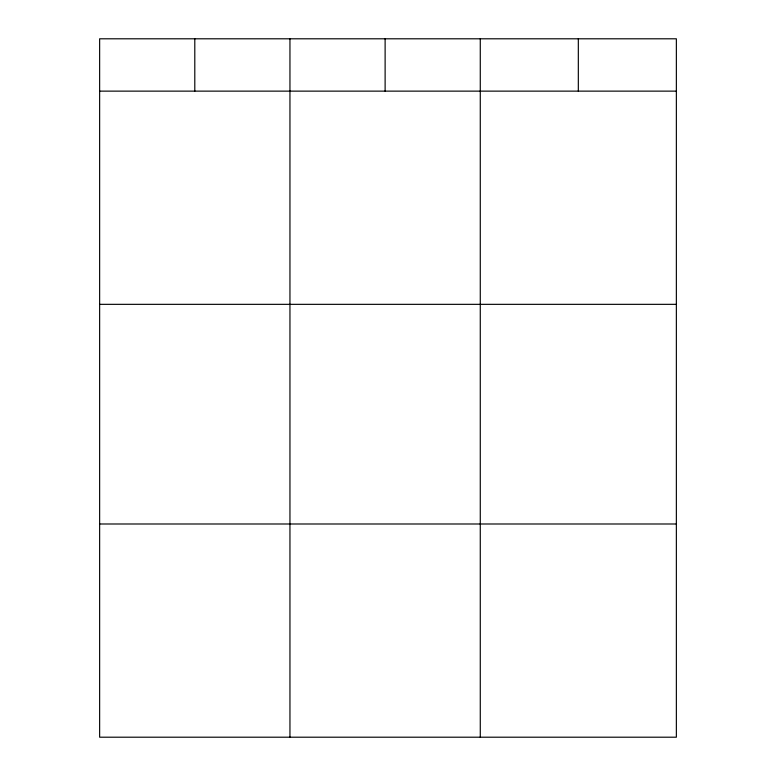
<?xml version="1.0" encoding="UTF-8"?>
<svg xmlns="http://www.w3.org/2000/svg" width="776" height="776" viewBox="0 0 776 776"><rect width="100%" height="100%" fill="white"/><g stroke="black" fill="none" stroke-linecap="round" stroke-linejoin="round"><path stroke-width="1.16" d="M676.362 304.337L676.362 38.8L99.638 38.8L99.638 737.2L676.362 737.2L676.362 304.337L99.638 304.337M99.638 91.132L676.362 91.132M99.638 523.994L676.362 523.994M578.324 38.8L578.324 91.132M480.276 38.8L480.276 737.2M385.119 38.8L385.119 91.132M289.952 38.8L289.952 737.2M194.795 38.8L194.795 91.132"/></g></svg>
